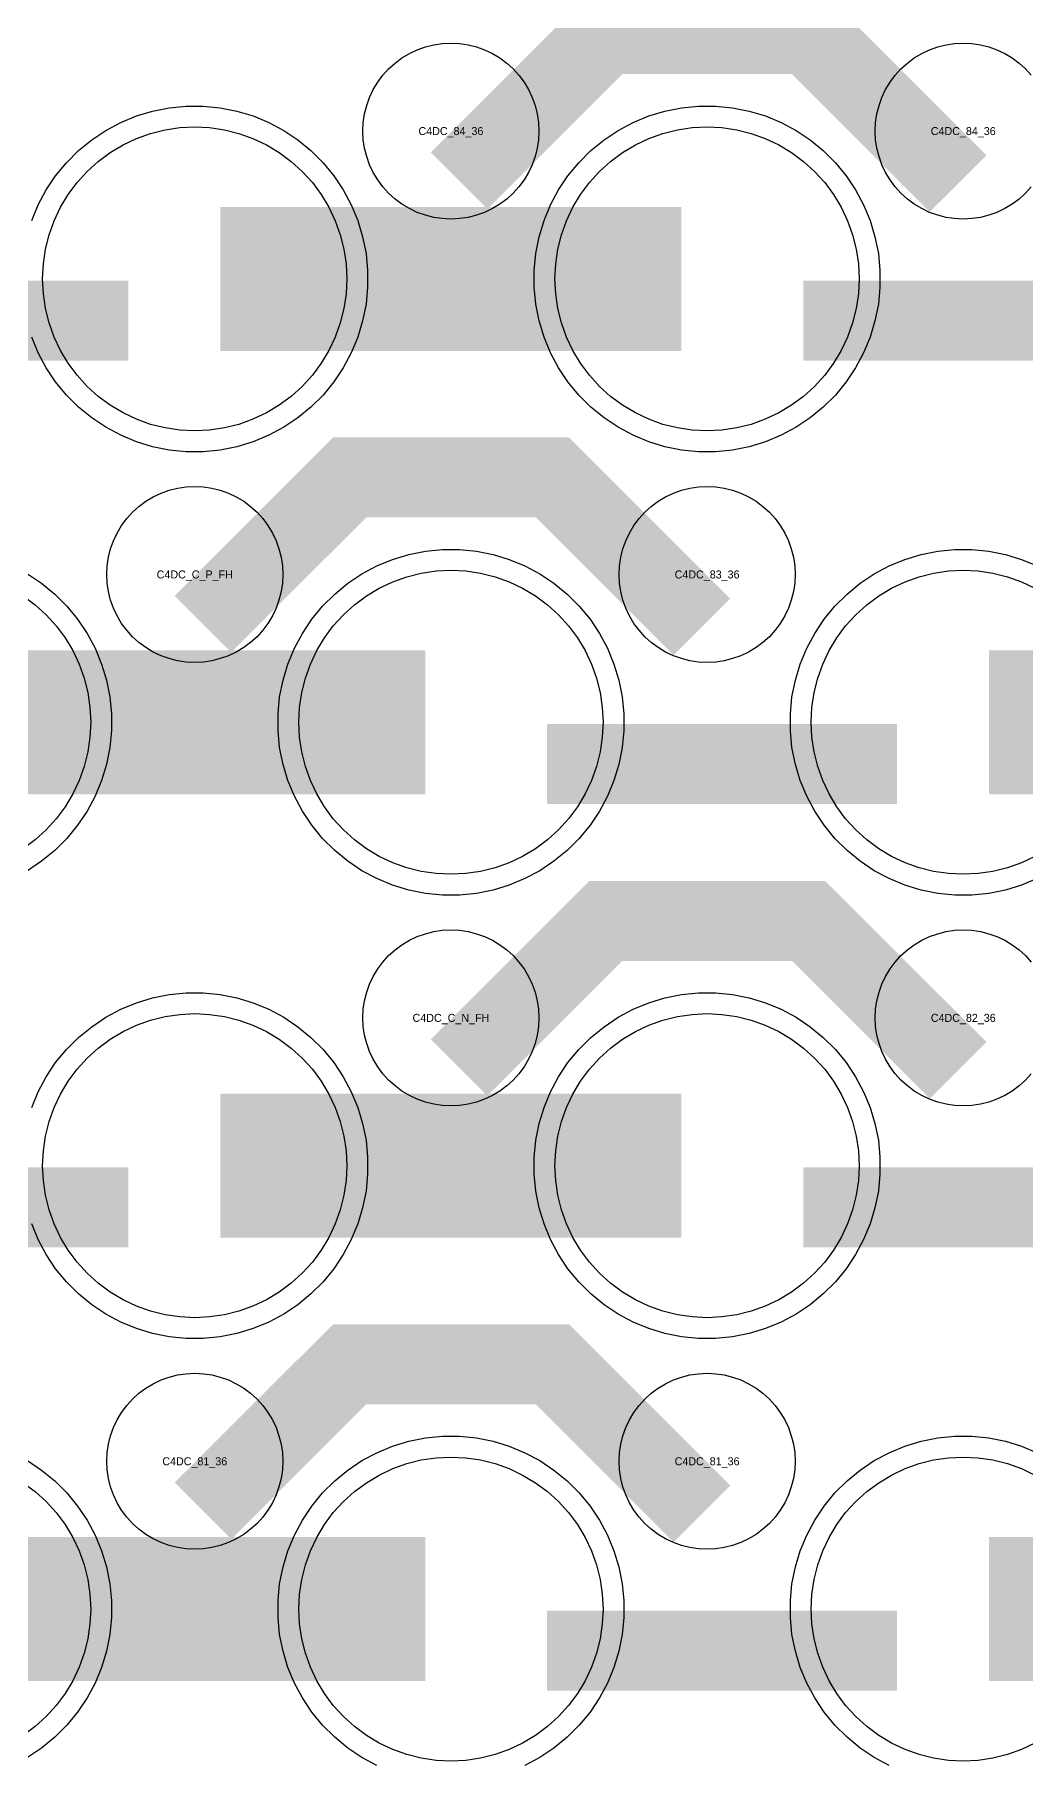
# Model space of a CAD drawing. Extents: x -11880 to 11880, y -14992 to 14992.
# Drawn here: x -530 to -220, y -3664 to -3124 of the extents above; entities that cross this region are included whole.
import ezdxf
from ezdxf.enums import TextEntityAlignment as Align

# ---------------------------------------------------------------- set-up
doc = ezdxf.new("R2010")
doc.units = 0
doc.header["$MEASUREMENT"] = 0
for name, color, linetype in [('GDS_775_DT_237', 138, 'CONTINUOUS'), ('RDL1_FS', 34, 'CONTINUOUS'), ('RDL_BS', 160, 'CONTINUOUS')]:
    doc.layers.add(name, color=color, linetype=linetype)

msp = doc.modelspace()

# ---------------------------------------------------------------- linework, layer by layer
at = {"layer": 'RDL1_FS'}
for points in [[(-480, -3247.694), (-484.657, -3247.465), (-489.268, -3246.781), (-493.791, -3245.649), (-498.181, -3244.077), (-502.395, -3242.085), (-506.395, -3239.687), (-510.14, -3236.909), (-513.594, -3233.779), (-516.724, -3230.325), (-519.502, -3226.58), (-521.9, -3222.58), (-523.892, -3218.366), (-525.464, -3213.976), (-526.596, -3209.453), (-527.28, -3204.842), (-527.509, -3200.185), (-527.28, -3195.528), (-526.596, -3190.917), (-525.464, -3186.394), (-523.892, -3182.004), (-521.9, -3177.79), (-519.502, -3173.79), (-516.724, -3170.045), (-513.594, -3166.591), (-510.14, -3163.461), (-506.395, -3160.683), (-502.395, -3158.285), (-498.181, -3156.293), (-493.791, -3154.721), (-489.268, -3153.589), (-484.657, -3152.905), (-480, -3152.676), (-475.343, -3152.905), (-470.732, -3153.589), (-466.209, -3154.721), (-461.819, -3156.293), (-457.605, -3158.285), (-453.605, -3160.683), (-449.86, -3163.461), (-446.406, -3166.591), (-443.276, -3170.045), (-440.498, -3173.79), (-438.1, -3177.79), (-436.108, -3182.004), (-434.536, -3186.394), (-433.404, -3190.917), (-432.72, -3195.528), (-432.491, -3200.185), (-432.72, -3204.842), (-433.404, -3209.453), (-434.536, -3213.976), (-436.108, -3218.366), (-438.1, -3222.58), (-440.498, -3226.58), (-443.276, -3230.325), (-446.406, -3233.779), (-449.86, -3236.909), (-453.605, -3239.687), (-457.605, -3242.085), (-461.819, -3244.077), (-466.209, -3245.649), (-470.732, -3246.781), (-475.343, -3247.465)], [(-320, -3247.694), (-324.657, -3247.465), (-329.268, -3246.781), (-333.791, -3245.649), (-338.181, -3244.077), (-342.395, -3242.085), (-346.395, -3239.687), (-350.14, -3236.909), (-353.594, -3233.779), (-356.724, -3230.325), (-359.502, -3226.58), (-361.9, -3222.58), (-363.892, -3218.366), (-365.464, -3213.976), (-366.596, -3209.453), (-367.28, -3204.842), (-367.509, -3200.185), (-367.28, -3195.528), (-366.596, -3190.917), (-365.464, -3186.394), (-363.892, -3182.004), (-361.9, -3177.79), (-359.502, -3173.79), (-356.724, -3170.045), (-353.594, -3166.591), (-350.14, -3163.461), (-346.395, -3160.683), (-342.395, -3158.285), (-338.181, -3156.293), (-333.791, -3154.721), (-329.268, -3153.589), (-324.657, -3152.905), (-320, -3152.676), (-315.343, -3152.905), (-310.732, -3153.589), (-306.209, -3154.721), (-301.819, -3156.293), (-297.605, -3158.285), (-293.605, -3160.683), (-289.86, -3163.461), (-286.406, -3166.591), (-283.276, -3170.045), (-280.498, -3173.79), (-278.1, -3177.79), (-276.108, -3182.004), (-274.536, -3186.394), (-273.404, -3190.917), (-272.72, -3195.528), (-272.491, -3200.185), (-272.72, -3204.842), (-273.404, -3209.453), (-274.536, -3213.976), (-276.108, -3218.366), (-278.1, -3222.58), (-280.498, -3226.58), (-283.276, -3230.325), (-286.406, -3233.779), (-289.86, -3236.909), (-293.605, -3239.687), (-297.605, -3242.085), (-301.819, -3244.077), (-306.209, -3245.649), (-310.732, -3246.781), (-315.343, -3247.465)], [(-400, -3386.254), (-404.657, -3386.025), (-409.268, -3385.341), (-413.791, -3384.209), (-418.181, -3382.637), (-422.395, -3380.645), (-426.395, -3378.247), (-430.14, -3375.469), (-433.594, -3372.339), (-436.724, -3368.885), (-439.502, -3365.14), (-441.9, -3361.14), (-443.892, -3356.926), (-445.464, -3352.536), (-446.596, -3348.013), (-447.28, -3343.402), (-447.509, -3338.745), (-447.28, -3334.088), (-446.596, -3329.477), (-445.464, -3324.954), (-443.892, -3320.564), (-441.9, -3316.35), (-439.502, -3312.35), (-436.724, -3308.605), (-433.594, -3305.151), (-430.14, -3302.021), (-426.395, -3299.243), (-422.395, -3296.845), (-418.181, -3294.853), (-413.791, -3293.281), (-409.268, -3292.149), (-404.657, -3291.465), (-400, -3291.236), (-395.343, -3291.465), (-390.732, -3292.149), (-386.209, -3293.281), (-381.819, -3294.853), (-377.605, -3296.845), (-373.605, -3299.243), (-369.86, -3302.021), (-366.406, -3305.151), (-363.276, -3308.605), (-360.498, -3312.35), (-358.1, -3316.35), (-356.108, -3320.564), (-354.536, -3324.954), (-353.404, -3329.477), (-352.72, -3334.088), (-352.491, -3338.745), (-352.72, -3343.402), (-353.404, -3348.013), (-354.536, -3352.536), (-356.108, -3356.926), (-358.1, -3361.14), (-360.498, -3365.14), (-363.276, -3368.885), (-366.406, -3372.339), (-369.86, -3375.469), (-373.605, -3378.247), (-377.605, -3380.645), (-381.819, -3382.637), (-386.209, -3384.209), (-390.732, -3385.341), (-395.343, -3386.025)]]:
    msp.add_lwpolyline(points, close=True, dxfattribs=at)
for points in [[(-471.998, -3200.185, 45, 45, 0), (-399.998, -3200.185, 45, 45, 0)], [(-399.998, -3200.185, 45, 45, 0), (-327.998, -3200.185, 45, 45, 0)], [(-551.998, -3338.745, 45, 45, 0), (-479.998, -3338.745, 45, 45, 0)], [(-479.998, -3338.745, 45, 45, 0), (-407.998, -3338.745, 45, 45, 0)], [(-231.998, -3338.745, 45, 45, 0), (-159.998, -3338.745, 45, 45, 0)]]:
    msp.add_lwpolyline(points, format="xyseb", dxfattribs=at)
for points in [[(-217.605, -3380.645), (-221.819, -3382.637), (-226.209, -3384.209), (-230.732, -3385.341), (-235.343, -3386.025), (-240, -3386.254), (-244.657, -3386.025), (-249.268, -3385.341), (-253.791, -3384.209), (-258.181, -3382.637), (-262.395, -3380.645), (-266.395, -3378.247), (-270.14, -3375.469), (-273.594, -3372.339), (-276.724, -3368.885), (-279.502, -3365.14), (-281.9, -3361.14), (-283.892, -3356.926), (-285.464, -3352.536), (-286.596, -3348.013), (-287.28, -3343.402), (-287.509, -3338.745), (-287.28, -3334.088), (-286.596, -3329.477), (-285.464, -3324.954), (-283.892, -3320.564), (-281.9, -3316.35), (-279.502, -3312.35), (-276.724, -3308.605), (-273.594, -3305.151), (-270.14, -3302.021), (-266.395, -3299.243), (-262.395, -3296.845), (-258.181, -3294.853), (-253.791, -3293.281), (-249.268, -3292.149), (-244.657, -3291.465), (-240, -3291.236), (-235.343, -3291.465), (-230.732, -3292.149), (-226.209, -3293.281), (-221.819, -3294.853), (-217.605, -3296.845)], [(-533.605, -3299.243), (-529.86, -3302.021), (-526.406, -3305.151), (-523.276, -3308.605), (-520.498, -3312.35), (-518.1, -3316.35), (-516.108, -3320.564), (-514.536, -3324.954), (-513.404, -3329.477), (-512.72, -3334.088), (-512.491, -3338.745), (-512.72, -3343.402), (-513.404, -3348.013), (-514.536, -3352.536), (-516.108, -3356.926), (-518.1, -3361.14), (-520.498, -3365.14), (-523.276, -3368.885), (-526.406, -3372.339), (-529.86, -3375.469), (-533.605, -3378.247)]]:
    msp.add_lwpolyline(points, dxfattribs=at)
at = {"layer": 'RDL1_FS', "color": 241, "true_color": 0xf7abae}
for points in [[(-480, -3524.819), (-484.657, -3524.59), (-489.268, -3523.906), (-493.791, -3522.774), (-498.181, -3521.202), (-502.395, -3519.21), (-506.395, -3516.812), (-510.14, -3514.034), (-513.594, -3510.904), (-516.724, -3507.45), (-519.502, -3503.705), (-521.9, -3499.705), (-523.892, -3495.491), (-525.464, -3491.101), (-526.596, -3486.578), (-527.28, -3481.967), (-527.509, -3477.31), (-527.28, -3472.653), (-526.596, -3468.042), (-525.464, -3463.519), (-523.892, -3459.129), (-521.9, -3454.915), (-519.502, -3450.915), (-516.724, -3447.17), (-513.594, -3443.716), (-510.14, -3440.586), (-506.395, -3437.808), (-502.395, -3435.41), (-498.181, -3433.418), (-493.791, -3431.846), (-489.268, -3430.714), (-484.657, -3430.03), (-480, -3429.801), (-475.343, -3430.03), (-470.732, -3430.714), (-466.209, -3431.846), (-461.819, -3433.418), (-457.605, -3435.41), (-453.605, -3437.808), (-449.86, -3440.586), (-446.406, -3443.716), (-443.276, -3447.17), (-440.498, -3450.915), (-438.1, -3454.915), (-436.108, -3459.129), (-434.536, -3463.519), (-433.404, -3468.042), (-432.72, -3472.653), (-432.491, -3477.31), (-432.72, -3481.967), (-433.404, -3486.578), (-434.536, -3491.101), (-436.108, -3495.491), (-438.1, -3499.705), (-440.498, -3503.705), (-443.276, -3507.45), (-446.406, -3510.904), (-449.86, -3514.034), (-453.605, -3516.812), (-457.605, -3519.21), (-461.819, -3521.202), (-466.209, -3522.774), (-470.732, -3523.906), (-475.343, -3524.59)], [(-320, -3524.819), (-324.657, -3524.59), (-329.268, -3523.906), (-333.791, -3522.774), (-338.181, -3521.202), (-342.395, -3519.21), (-346.395, -3516.812), (-350.14, -3514.034), (-353.594, -3510.904), (-356.724, -3507.45), (-359.502, -3503.705), (-361.9, -3499.705), (-363.892, -3495.491), (-365.464, -3491.101), (-366.596, -3486.578), (-367.28, -3481.967), (-367.509, -3477.31), (-367.28, -3472.653), (-366.596, -3468.042), (-365.464, -3463.519), (-363.892, -3459.129), (-361.9, -3454.915), (-359.502, -3450.915), (-356.724, -3447.17), (-353.594, -3443.716), (-350.14, -3440.586), (-346.395, -3437.808), (-342.395, -3435.41), (-338.181, -3433.418), (-333.791, -3431.846), (-329.268, -3430.714), (-324.657, -3430.03), (-320, -3429.801), (-315.343, -3430.03), (-310.732, -3430.714), (-306.209, -3431.846), (-301.819, -3433.418), (-297.605, -3435.41), (-293.605, -3437.808), (-289.86, -3440.586), (-286.406, -3443.716), (-283.276, -3447.17), (-280.498, -3450.915), (-278.1, -3454.915), (-276.108, -3459.129), (-274.536, -3463.519), (-273.404, -3468.042), (-272.72, -3472.653), (-272.491, -3477.31), (-272.72, -3481.967), (-273.404, -3486.578), (-274.536, -3491.101), (-276.108, -3495.491), (-278.1, -3499.705), (-280.498, -3503.705), (-283.276, -3507.45), (-286.406, -3510.904), (-289.86, -3514.034), (-293.605, -3516.812), (-297.605, -3519.21), (-301.819, -3521.202), (-306.209, -3522.774), (-310.732, -3523.906), (-315.343, -3524.59)], [(-400, -3663.384), (-404.657, -3663.155), (-409.268, -3662.471), (-413.791, -3661.339), (-418.181, -3659.767), (-422.395, -3657.775), (-426.395, -3655.377), (-430.14, -3652.599), (-433.594, -3649.469), (-436.724, -3646.015), (-439.502, -3642.27), (-441.9, -3638.27), (-443.892, -3634.056), (-445.464, -3629.666), (-446.596, -3625.143), (-447.28, -3620.532), (-447.509, -3615.875), (-447.28, -3611.218), (-446.596, -3606.607), (-445.464, -3602.084), (-443.892, -3597.694), (-441.9, -3593.48), (-439.502, -3589.48), (-436.724, -3585.735), (-433.594, -3582.281), (-430.14, -3579.151), (-426.395, -3576.373), (-422.395, -3573.975), (-418.181, -3571.983), (-413.791, -3570.411), (-409.268, -3569.279), (-404.657, -3568.595), (-400, -3568.366), (-395.343, -3568.595), (-390.732, -3569.279), (-386.209, -3570.411), (-381.819, -3571.983), (-377.605, -3573.975), (-373.605, -3576.373), (-369.86, -3579.151), (-366.406, -3582.281), (-363.276, -3585.735), (-360.498, -3589.48), (-358.1, -3593.48), (-356.108, -3597.694), (-354.536, -3602.084), (-353.404, -3606.607), (-352.72, -3611.218), (-352.491, -3615.875), (-352.72, -3620.532), (-353.404, -3625.143), (-354.536, -3629.666), (-356.108, -3634.056), (-358.1, -3638.27), (-360.498, -3642.27), (-363.276, -3646.015), (-366.406, -3649.469), (-369.86, -3652.599), (-373.605, -3655.377), (-377.605, -3657.775), (-381.819, -3659.767), (-386.209, -3661.339), (-390.732, -3662.471), (-395.343, -3663.155)]]:
    msp.add_lwpolyline(points, close=True, dxfattribs=at)
for points in [[(-471.998, -3477.31, 45, 45, 0), (-399.998, -3477.31, 45, 45, 0)], [(-399.998, -3477.31, 45, 45, 0), (-327.998, -3477.31, 45, 45, 0)], [(-551.998, -3615.875, 45, 45, 0), (-479.998, -3615.875, 45, 45, 0)], [(-479.998, -3615.875, 45, 45, 0), (-407.998, -3615.875, 45, 45, 0)], [(-231.998, -3615.875, 45, 45, 0), (-159.998, -3615.875, 45, 45, 0)]]:
    msp.add_lwpolyline(points, format="xyseb", dxfattribs=at)
for points in [[(-217.605, -3657.775), (-221.819, -3659.767), (-226.209, -3661.339), (-230.732, -3662.471), (-235.343, -3663.155), (-240, -3663.384), (-244.657, -3663.155), (-249.268, -3662.471), (-253.791, -3661.339), (-258.181, -3659.767), (-262.395, -3657.775), (-266.395, -3655.377), (-270.14, -3652.599), (-273.594, -3649.469), (-276.724, -3646.015), (-279.502, -3642.27), (-281.9, -3638.27), (-283.892, -3634.056), (-285.464, -3629.666), (-286.596, -3625.143), (-287.28, -3620.532), (-287.509, -3615.875), (-287.28, -3611.218), (-286.596, -3606.607), (-285.464, -3602.084), (-283.892, -3597.694), (-281.9, -3593.48), (-279.502, -3589.48), (-276.724, -3585.735), (-273.594, -3582.281), (-270.14, -3579.151), (-266.395, -3576.373), (-262.395, -3573.975), (-258.181, -3571.983), (-253.791, -3570.411), (-249.268, -3569.279), (-244.657, -3568.595), (-240, -3568.366), (-235.343, -3568.595), (-230.732, -3569.279), (-226.209, -3570.411), (-221.819, -3571.983), (-217.605, -3573.975)], [(-533.605, -3576.373), (-529.86, -3579.151), (-526.406, -3582.281), (-523.276, -3585.735), (-520.498, -3589.48), (-518.1, -3593.48), (-516.108, -3597.694), (-514.536, -3602.084), (-513.404, -3606.607), (-512.72, -3611.218), (-512.491, -3615.875), (-512.72, -3620.532), (-513.404, -3625.143), (-514.536, -3629.666), (-516.108, -3634.056), (-518.1, -3638.27), (-520.498, -3642.27), (-523.276, -3646.015), (-526.406, -3649.469), (-529.86, -3652.599), (-533.605, -3655.377)]]:
    msp.add_lwpolyline(points, dxfattribs=at)
at = {"layer": 'RDL_BS'}
for points in [[(-397.438, -3169.499, 25, 25, 0), (-351.623, -3123.684, 25, 25, 0), (-318.07, -3123.684, 25, 25, 0)], [(-241.599, -3170.398, 25, 25, 0), (-288.313, -3123.684, 25, 25, 0), (-318.071, -3123.684, 25, 25, 0)], [(-609.984, -3213.198, 25, 25, 0), (-500.719, -3213.198, 25, 25, 0)], [(-289.984, -3213.198, 25, 25, 0), (-180.719, -3213.198, 25, 25, 0)], [(-477.438, -3308.059, 25, 25, 0), (-431.623, -3262.244, 25, 25, 0), (-398.07, -3262.244, 25, 25, 0)], [(-321.599, -3308.958, 25, 25, 0), (-368.313, -3262.244, 25, 25, 0), (-398.071, -3262.244, 25, 25, 0)], [(-369.984, -3351.758, 25, 25, 0), (-260.719, -3351.758, 25, 25, 0)], [(-397.438, -3446.624, 25, 25, 0), (-351.623, -3400.809, 25, 25, 0), (-318.07, -3400.809, 25, 25, 0)], [(-241.599, -3447.523, 25, 25, 0), (-288.313, -3400.809, 25, 25, 0), (-318.071, -3400.809, 25, 25, 0)], [(-477.438, -3585.189, 25, 25, 0), (-431.623, -3539.374, 25, 25, 0), (-398.07, -3539.374, 25, 25, 0)], [(-321.599, -3586.088, 25, 25, 0), (-368.313, -3539.374, 25, 25, 0), (-398.071, -3539.374, 25, 25, 0)]]:
    msp.add_lwpolyline(points, format="xyseb", dxfattribs=at)
for points in [[(-400, -3181.491), (-402.693, -3181.359), (-405.365, -3180.963), (-407.984, -3180.306), (-410.519, -3179.399), (-412.956, -3178.247), (-415.28, -3176.854), (-417.443, -3175.251), (-419.442, -3173.439), (-421.254, -3171.44), (-422.857, -3169.277), (-424.25, -3166.953), (-425.402, -3164.516), (-426.309, -3161.981), (-426.966, -3159.362), (-427.362, -3156.69), (-427.494, -3153.997), (-427.362, -3151.304), (-426.966, -3148.632), (-426.309, -3146.013), (-425.402, -3143.478), (-424.25, -3141.041), (-422.857, -3138.717), (-421.254, -3136.554), (-419.442, -3134.555), (-417.443, -3132.743), (-415.28, -3131.14), (-412.956, -3129.747), (-410.519, -3128.595), (-407.984, -3127.688), (-405.365, -3127.031), (-402.693, -3126.635), (-400, -3126.503), (-397.307, -3126.635), (-394.635, -3127.031), (-392.016, -3127.688), (-389.481, -3128.595), (-387.044, -3129.747), (-384.72, -3131.14), (-382.557, -3132.743), (-380.558, -3134.555), (-378.746, -3136.554), (-377.143, -3138.717), (-375.75, -3141.041), (-374.598, -3143.478), (-373.691, -3146.013), (-373.034, -3148.632), (-372.638, -3151.304), (-372.506, -3153.997), (-372.638, -3156.69), (-373.034, -3159.362), (-373.691, -3161.981), (-374.598, -3164.516), (-375.75, -3166.953), (-377.143, -3169.277), (-378.746, -3171.44), (-380.558, -3173.439), (-382.557, -3175.251), (-384.72, -3176.854), (-387.044, -3178.247), (-389.481, -3179.399), (-392.016, -3180.306), (-394.635, -3180.963), (-397.307, -3181.359)], [(-322.644, -3254.185), (-327.938, -3253.668), (-333.165, -3252.622), (-338.205, -3251.091), (-343.115, -3249.06), (-347.777, -3246.568), (-352.191, -3243.621), (-356.292, -3240.259), (-360.074, -3236.477), (-363.436, -3232.376), (-366.383, -3227.962), (-368.875, -3223.3), (-370.906, -3218.39), (-372.437, -3213.35), (-373.483, -3208.123), (-374, -3202.829), (-374, -3197.541), (-373.483, -3192.247), (-372.437, -3187.02), (-370.906, -3181.98), (-368.875, -3177.07), (-366.383, -3172.408), (-363.436, -3167.994), (-360.074, -3163.893), (-356.292, -3160.111), (-352.191, -3156.749), (-347.777, -3153.802), (-343.115, -3151.31), (-338.205, -3149.279), (-333.165, -3147.748), (-327.938, -3146.702), (-322.644, -3146.185), (-317.356, -3146.185), (-312.062, -3146.702), (-306.835, -3147.748), (-301.795, -3149.279), (-296.885, -3151.31), (-292.223, -3153.802), (-287.809, -3156.749), (-283.708, -3160.111), (-279.926, -3163.893), (-276.564, -3167.994), (-273.617, -3172.408), (-271.125, -3177.07), (-269.094, -3181.98), (-267.563, -3187.02), (-266.517, -3192.247), (-266, -3197.541), (-266, -3202.829), (-266.517, -3208.123), (-267.563, -3213.35), (-269.094, -3218.39), (-271.125, -3223.3), (-273.617, -3227.962), (-276.564, -3232.376), (-279.926, -3236.477), (-283.708, -3240.259), (-287.809, -3243.621), (-292.223, -3246.568), (-296.885, -3249.06), (-301.795, -3251.091), (-306.835, -3252.622), (-312.062, -3253.668), (-317.356, -3254.185)], [(-480, -3320.051), (-482.693, -3319.919), (-485.365, -3319.523), (-487.984, -3318.866), (-490.519, -3317.959), (-492.956, -3316.807), (-495.28, -3315.414), (-497.443, -3313.811), (-499.442, -3311.999), (-501.254, -3310), (-502.857, -3307.837), (-504.25, -3305.513), (-505.402, -3303.076), (-506.309, -3300.541), (-506.966, -3297.922), (-507.362, -3295.25), (-507.494, -3292.557), (-507.362, -3289.864), (-506.966, -3287.192), (-506.309, -3284.573), (-505.402, -3282.038), (-504.25, -3279.601), (-502.857, -3277.277), (-501.254, -3275.114), (-499.442, -3273.115), (-497.443, -3271.303), (-495.28, -3269.7), (-492.956, -3268.307), (-490.519, -3267.155), (-487.984, -3266.248), (-485.365, -3265.591), (-482.693, -3265.195), (-480, -3265.063), (-477.307, -3265.195), (-474.635, -3265.591), (-472.016, -3266.248), (-469.481, -3267.155), (-467.044, -3268.307), (-464.72, -3269.7), (-462.557, -3271.303), (-460.558, -3273.115), (-458.746, -3275.114), (-457.143, -3277.277), (-455.75, -3279.601), (-454.598, -3282.038), (-453.691, -3284.573), (-453.034, -3287.192), (-452.638, -3289.864), (-452.506, -3292.557), (-452.638, -3295.25), (-453.034, -3297.922), (-453.691, -3300.541), (-454.598, -3303.076), (-455.75, -3305.513), (-457.143, -3307.837), (-458.746, -3310), (-460.558, -3311.999), (-462.557, -3313.811), (-464.72, -3315.414), (-467.044, -3316.807), (-469.481, -3317.959), (-472.016, -3318.866), (-474.635, -3319.523), (-477.307, -3319.919)], [(-320, -3320.051), (-322.693, -3319.919), (-325.365, -3319.523), (-327.984, -3318.866), (-330.519, -3317.959), (-332.956, -3316.807), (-335.28, -3315.414), (-337.443, -3313.811), (-339.442, -3311.999), (-341.254, -3310), (-342.857, -3307.837), (-344.25, -3305.513), (-345.402, -3303.076), (-346.309, -3300.541), (-346.966, -3297.922), (-347.362, -3295.25), (-347.494, -3292.557), (-347.362, -3289.864), (-346.966, -3287.192), (-346.309, -3284.573), (-345.402, -3282.038), (-344.25, -3279.601), (-342.857, -3277.277), (-341.254, -3275.114), (-339.442, -3273.115), (-337.443, -3271.303), (-335.28, -3269.7), (-332.956, -3268.307), (-330.519, -3267.155), (-327.984, -3266.248), (-325.365, -3265.591), (-322.693, -3265.195), (-320, -3265.063), (-317.307, -3265.195), (-314.635, -3265.591), (-312.016, -3266.248), (-309.481, -3267.155), (-307.044, -3268.307), (-304.72, -3269.7), (-302.557, -3271.303), (-300.558, -3273.115), (-298.746, -3275.114), (-297.143, -3277.277), (-295.75, -3279.601), (-294.598, -3282.038), (-293.691, -3284.573), (-293.034, -3287.192), (-292.638, -3289.864), (-292.506, -3292.557), (-292.638, -3295.25), (-293.034, -3297.922), (-293.691, -3300.541), (-294.598, -3303.076), (-295.75, -3305.513), (-297.143, -3307.837), (-298.746, -3310), (-300.558, -3311.999), (-302.557, -3313.811), (-304.72, -3315.414), (-307.044, -3316.807), (-309.481, -3317.959), (-312.016, -3318.866), (-314.635, -3319.523), (-317.307, -3319.919)], [(-402.644, -3392.745), (-407.938, -3392.228), (-413.165, -3391.182), (-418.205, -3389.651), (-423.115, -3387.62), (-427.777, -3385.128), (-432.191, -3382.181), (-436.292, -3378.819), (-440.074, -3375.037), (-443.436, -3370.936), (-446.383, -3366.522), (-448.875, -3361.86), (-450.906, -3356.95), (-452.437, -3351.91), (-453.483, -3346.683), (-454, -3341.389), (-454, -3336.101), (-453.483, -3330.807), (-452.437, -3325.58), (-450.906, -3320.54), (-448.875, -3315.63), (-446.383, -3310.968), (-443.436, -3306.554), (-440.074, -3302.453), (-436.292, -3298.671), (-432.191, -3295.309), (-427.777, -3292.362), (-423.115, -3289.87), (-418.205, -3287.839), (-413.165, -3286.308), (-407.938, -3285.262), (-402.644, -3284.745), (-397.356, -3284.745), (-392.062, -3285.262), (-386.835, -3286.308), (-381.795, -3287.839), (-376.885, -3289.87), (-372.223, -3292.362), (-367.809, -3295.309), (-363.708, -3298.671), (-359.926, -3302.453), (-356.564, -3306.554), (-353.617, -3310.968), (-351.125, -3315.63), (-349.094, -3320.54), (-347.563, -3325.58), (-346.517, -3330.807), (-346, -3336.101), (-346, -3341.389), (-346.517, -3346.683), (-347.563, -3351.91), (-349.094, -3356.95), (-351.125, -3361.86), (-353.617, -3366.522), (-356.564, -3370.936), (-359.926, -3375.037), (-363.708, -3378.819), (-367.809, -3382.181), (-372.223, -3385.128), (-376.885, -3387.62), (-381.795, -3389.651), (-386.835, -3391.182), (-392.062, -3392.228), (-397.356, -3392.745)], [(-400, -3458.616), (-402.693, -3458.484), (-405.365, -3458.088), (-407.984, -3457.431), (-410.519, -3456.524), (-412.956, -3455.372), (-415.28, -3453.979), (-417.443, -3452.376), (-419.442, -3450.564), (-421.254, -3448.565), (-422.857, -3446.402), (-424.25, -3444.078), (-425.402, -3441.641), (-426.309, -3439.106), (-426.966, -3436.487), (-427.362, -3433.815), (-427.494, -3431.122), (-427.362, -3428.429), (-426.966, -3425.757), (-426.309, -3423.138), (-425.402, -3420.603), (-424.25, -3418.166), (-422.857, -3415.842), (-421.254, -3413.679), (-419.442, -3411.68), (-417.443, -3409.868), (-415.28, -3408.265), (-412.956, -3406.872), (-410.519, -3405.72), (-407.984, -3404.813), (-405.365, -3404.156), (-402.693, -3403.76), (-400, -3403.628), (-397.307, -3403.76), (-394.635, -3404.156), (-392.016, -3404.813), (-389.481, -3405.72), (-387.044, -3406.872), (-384.72, -3408.265), (-382.557, -3409.868), (-380.558, -3411.68), (-378.746, -3413.679), (-377.143, -3415.842), (-375.75, -3418.166), (-374.598, -3420.603), (-373.691, -3423.138), (-373.034, -3425.757), (-372.638, -3428.429), (-372.506, -3431.122), (-372.638, -3433.815), (-373.034, -3436.487), (-373.691, -3439.106), (-374.598, -3441.641), (-375.75, -3444.078), (-377.143, -3446.402), (-378.746, -3448.565), (-380.558, -3450.564), (-382.557, -3452.376), (-384.72, -3453.979), (-387.044, -3455.372), (-389.481, -3456.524), (-392.016, -3457.431), (-394.635, -3458.088), (-397.307, -3458.484)], [(-480, -3597.181), (-482.693, -3597.049), (-485.365, -3596.653), (-487.984, -3595.996), (-490.519, -3595.089), (-492.956, -3593.937), (-495.28, -3592.544), (-497.443, -3590.941), (-499.442, -3589.129), (-501.254, -3587.13), (-502.857, -3584.967), (-504.25, -3582.643), (-505.402, -3580.206), (-506.309, -3577.671), (-506.966, -3575.052), (-507.362, -3572.38), (-507.494, -3569.687), (-507.362, -3566.994), (-506.966, -3564.322), (-506.309, -3561.703), (-505.402, -3559.168), (-504.25, -3556.731), (-502.857, -3554.407), (-501.254, -3552.244), (-499.442, -3550.245), (-497.443, -3548.433), (-495.28, -3546.83), (-492.956, -3545.437), (-490.519, -3544.285), (-487.984, -3543.378), (-485.365, -3542.721), (-482.693, -3542.325), (-480, -3542.193), (-477.307, -3542.325), (-474.635, -3542.721), (-472.016, -3543.378), (-469.481, -3544.285), (-467.044, -3545.437), (-464.72, -3546.83), (-462.557, -3548.433), (-460.558, -3550.245), (-458.746, -3552.244), (-457.143, -3554.407), (-455.75, -3556.731), (-454.598, -3559.168), (-453.691, -3561.703), (-453.034, -3564.322), (-452.638, -3566.994), (-452.506, -3569.687), (-452.638, -3572.38), (-453.034, -3575.052), (-453.691, -3577.671), (-454.598, -3580.206), (-455.75, -3582.643), (-457.143, -3584.967), (-458.746, -3587.13), (-460.558, -3589.129), (-462.557, -3590.941), (-464.72, -3592.544), (-467.044, -3593.937), (-469.481, -3595.089), (-472.016, -3595.996), (-474.635, -3596.653), (-477.307, -3597.049)], [(-320, -3597.181), (-322.693, -3597.049), (-325.365, -3596.653), (-327.984, -3595.996), (-330.519, -3595.089), (-332.956, -3593.937), (-335.28, -3592.544), (-337.443, -3590.941), (-339.442, -3589.129), (-341.254, -3587.13), (-342.857, -3584.967), (-344.25, -3582.643), (-345.402, -3580.206), (-346.309, -3577.671), (-346.966, -3575.052), (-347.362, -3572.38), (-347.494, -3569.687), (-347.362, -3566.994), (-346.966, -3564.322), (-346.309, -3561.703), (-345.402, -3559.168), (-344.25, -3556.731), (-342.857, -3554.407), (-341.254, -3552.244), (-339.442, -3550.245), (-337.443, -3548.433), (-335.28, -3546.83), (-332.956, -3545.437), (-330.519, -3544.285), (-327.984, -3543.378), (-325.365, -3542.721), (-322.693, -3542.325), (-320, -3542.193), (-317.307, -3542.325), (-314.635, -3542.721), (-312.016, -3543.378), (-309.481, -3544.285), (-307.044, -3545.437), (-304.72, -3546.83), (-302.557, -3548.433), (-300.558, -3550.245), (-298.746, -3552.244), (-297.143, -3554.407), (-295.75, -3556.731), (-294.598, -3559.168), (-293.691, -3561.703), (-293.034, -3564.322), (-292.638, -3566.994), (-292.506, -3569.687), (-292.638, -3572.38), (-293.034, -3575.052), (-293.691, -3577.671), (-294.598, -3580.206), (-295.75, -3582.643), (-297.143, -3584.967), (-298.746, -3587.13), (-300.558, -3589.129), (-302.557, -3590.941), (-304.72, -3592.544), (-307.044, -3593.937), (-309.481, -3595.089), (-312.016, -3595.996), (-314.635, -3596.653), (-317.307, -3597.049)]]:
    msp.add_lwpolyline(points, close=True, dxfattribs=at)
for points in [[(-218.746, -3171.44), (-220.558, -3173.439), (-222.557, -3175.251), (-224.72, -3176.854), (-227.044, -3178.247), (-229.481, -3179.399), (-232.016, -3180.306), (-234.635, -3180.963), (-237.307, -3181.359), (-240, -3181.491), (-242.693, -3181.359), (-245.365, -3180.963), (-247.984, -3180.306), (-250.519, -3179.399), (-252.956, -3178.247), (-255.28, -3176.854), (-257.443, -3175.251), (-259.442, -3173.439), (-261.254, -3171.44), (-262.857, -3169.277), (-264.25, -3166.953), (-265.402, -3164.516), (-266.309, -3161.981), (-266.966, -3159.362), (-267.362, -3156.69), (-267.494, -3153.997), (-267.362, -3151.304), (-266.966, -3148.632), (-266.309, -3146.013), (-265.402, -3143.478), (-264.25, -3141.041), (-262.857, -3138.717), (-261.254, -3136.554), (-259.442, -3134.555), (-257.443, -3132.743), (-255.28, -3131.14), (-252.956, -3129.747), (-250.519, -3128.595), (-247.984, -3127.688), (-245.365, -3127.031), (-242.693, -3126.635), (-240, -3126.503), (-237.307, -3126.635), (-234.635, -3127.031), (-232.016, -3127.688), (-229.481, -3128.595), (-227.044, -3129.747), (-224.72, -3131.14), (-222.557, -3132.743), (-220.558, -3134.555), (-218.746, -3136.554)], [(-530.906, -3181.98), (-528.875, -3177.07), (-526.383, -3172.408), (-523.436, -3167.994), (-520.074, -3163.893), (-516.292, -3160.111), (-512.191, -3156.749), (-507.777, -3153.802), (-503.115, -3151.31), (-498.205, -3149.279), (-493.165, -3147.748), (-487.938, -3146.702), (-482.644, -3146.185), (-477.356, -3146.185), (-472.062, -3146.702), (-466.835, -3147.748), (-461.795, -3149.279), (-456.885, -3151.31), (-452.223, -3153.802), (-447.809, -3156.749), (-443.708, -3160.111), (-439.926, -3163.893), (-436.564, -3167.994), (-433.617, -3172.408), (-431.125, -3177.07), (-429.094, -3181.98), (-427.563, -3187.02), (-426.517, -3192.247), (-426, -3197.541), (-426, -3202.829), (-426.517, -3208.123), (-427.563, -3213.35), (-429.094, -3218.39), (-431.125, -3223.3), (-433.617, -3227.962), (-436.564, -3232.376), (-439.926, -3236.477), (-443.708, -3240.259), (-447.809, -3243.621), (-452.223, -3246.568), (-456.885, -3249.06), (-461.795, -3251.091), (-466.835, -3252.622), (-472.062, -3253.668), (-477.356, -3254.185), (-482.644, -3254.185), (-487.938, -3253.668), (-493.165, -3252.622), (-498.205, -3251.091), (-503.115, -3249.06), (-507.777, -3246.568), (-512.191, -3243.621), (-516.292, -3240.259), (-520.074, -3236.477), (-523.436, -3232.376), (-526.383, -3227.962), (-528.875, -3223.3), (-530.906, -3218.39)], [(-216.885, -3387.62), (-221.795, -3389.651), (-226.835, -3391.182), (-232.062, -3392.228), (-237.356, -3392.745), (-242.644, -3392.745), (-247.938, -3392.228), (-253.165, -3391.182), (-258.205, -3389.651), (-263.115, -3387.62), (-267.777, -3385.128), (-272.191, -3382.181), (-276.292, -3378.819), (-280.074, -3375.037), (-283.436, -3370.936), (-286.383, -3366.522), (-288.875, -3361.86), (-290.906, -3356.95), (-292.437, -3351.91), (-293.483, -3346.683), (-294, -3341.389), (-294, -3336.101), (-293.483, -3330.807), (-292.437, -3325.58), (-290.906, -3320.54), (-288.875, -3315.63), (-286.383, -3310.968), (-283.436, -3306.554), (-280.074, -3302.453), (-276.292, -3298.671), (-272.191, -3295.309), (-267.777, -3292.362), (-263.115, -3289.87), (-258.205, -3287.839), (-253.165, -3286.308), (-247.938, -3285.262), (-242.644, -3284.745), (-237.356, -3284.745), (-232.062, -3285.262), (-226.835, -3286.308), (-221.795, -3287.839), (-216.885, -3289.87)], [(-532.223, -3292.362), (-527.809, -3295.309), (-523.708, -3298.671), (-519.926, -3302.453), (-516.564, -3306.554), (-513.617, -3310.968), (-511.125, -3315.63), (-509.094, -3320.54), (-507.563, -3325.58), (-506.517, -3330.807), (-506, -3336.101), (-506, -3341.389), (-506.517, -3346.683), (-507.563, -3351.91), (-509.094, -3356.95), (-511.125, -3361.86), (-513.617, -3366.522), (-516.564, -3370.936), (-519.926, -3375.037), (-523.708, -3378.819), (-527.809, -3382.181), (-532.223, -3385.128)], [(-218.746, -3448.565), (-220.558, -3450.564), (-222.557, -3452.376), (-224.72, -3453.979), (-227.044, -3455.372), (-229.481, -3456.524), (-232.016, -3457.431), (-234.635, -3458.088), (-237.307, -3458.484), (-240, -3458.616), (-242.693, -3458.484), (-245.365, -3458.088), (-247.984, -3457.431), (-250.519, -3456.524), (-252.956, -3455.372), (-255.28, -3453.979), (-257.443, -3452.376), (-259.442, -3450.564), (-261.254, -3448.565), (-262.857, -3446.402), (-264.25, -3444.078), (-265.402, -3441.641), (-266.309, -3439.106), (-266.966, -3436.487), (-267.362, -3433.815), (-267.494, -3431.122), (-267.362, -3428.429), (-266.966, -3425.757), (-266.309, -3423.138), (-265.402, -3420.603), (-264.25, -3418.166), (-262.857, -3415.842), (-261.254, -3413.679), (-259.442, -3411.68), (-257.443, -3409.868), (-255.28, -3408.265), (-252.956, -3406.872), (-250.519, -3405.72), (-247.984, -3404.813), (-245.365, -3404.156), (-242.693, -3403.76), (-240, -3403.628), (-237.307, -3403.76), (-234.635, -3404.156), (-232.016, -3404.813), (-229.481, -3405.72), (-227.044, -3406.872), (-224.72, -3408.265), (-222.557, -3409.868), (-220.558, -3411.68), (-218.746, -3413.679)]]:
    msp.add_lwpolyline(points, dxfattribs=at)
at = {"layer": 'RDL_BS', "color": 241, "true_color": 0xf7abae}
for points in [[(-530.906, -3459.105), (-528.875, -3454.195), (-526.383, -3449.533), (-523.436, -3445.119), (-520.074, -3441.018), (-516.292, -3437.236), (-512.191, -3433.874), (-507.777, -3430.927), (-503.115, -3428.435), (-498.205, -3426.404), (-493.165, -3424.873), (-487.938, -3423.827), (-482.644, -3423.31), (-477.356, -3423.31), (-472.062, -3423.827), (-466.835, -3424.873), (-461.795, -3426.404), (-456.885, -3428.435), (-452.223, -3430.927), (-447.809, -3433.874), (-443.708, -3437.236), (-439.926, -3441.018), (-436.564, -3445.119), (-433.617, -3449.533), (-431.125, -3454.195), (-429.094, -3459.105), (-427.563, -3464.145), (-426.517, -3469.372), (-426, -3474.666), (-426, -3479.954), (-426.517, -3485.248), (-427.563, -3490.475), (-429.094, -3495.515), (-431.125, -3500.425), (-433.617, -3505.087), (-436.564, -3509.501), (-439.926, -3513.602), (-443.708, -3517.384), (-447.809, -3520.746), (-452.223, -3523.693), (-456.885, -3526.185), (-461.795, -3528.216), (-466.835, -3529.747), (-472.062, -3530.793), (-477.356, -3531.31), (-482.644, -3531.31), (-487.938, -3530.793), (-493.165, -3529.747), (-498.205, -3528.216), (-503.115, -3526.185), (-507.777, -3523.693), (-512.191, -3520.746), (-516.292, -3517.384), (-520.074, -3513.602), (-523.436, -3509.501), (-526.383, -3505.087), (-528.875, -3500.425), (-530.906, -3495.515)], [(-423.115, -3664.75), (-427.777, -3662.258), (-432.191, -3659.311), (-436.292, -3655.949), (-440.074, -3652.167), (-443.436, -3648.066), (-446.383, -3643.652), (-448.875, -3638.99), (-450.906, -3634.08), (-452.437, -3629.04), (-453.483, -3623.813), (-454, -3618.519), (-454, -3613.231), (-453.483, -3607.937), (-452.437, -3602.71), (-450.906, -3597.67), (-448.875, -3592.76), (-446.383, -3588.098), (-443.436, -3583.684), (-440.074, -3579.583), (-436.292, -3575.801), (-432.191, -3572.439), (-427.777, -3569.492), (-423.115, -3567), (-418.205, -3564.969), (-413.165, -3563.438), (-407.938, -3562.392), (-402.644, -3561.875), (-397.356, -3561.875), (-392.062, -3562.392), (-386.835, -3563.438), (-381.795, -3564.969), (-376.885, -3567), (-372.223, -3569.492), (-367.809, -3572.439), (-363.708, -3575.801), (-359.926, -3579.583), (-356.564, -3583.684), (-353.617, -3588.098), (-351.125, -3592.76), (-349.094, -3597.67), (-347.563, -3602.71), (-346.517, -3607.937), (-346, -3613.231), (-346, -3618.519), (-346.517, -3623.813), (-347.563, -3629.04), (-349.094, -3634.08), (-351.125, -3638.99), (-353.617, -3643.652), (-356.564, -3648.066), (-359.926, -3652.167), (-363.708, -3655.949), (-367.809, -3659.311), (-372.223, -3662.258), (-376.885, -3664.75)], [(-263.115, -3664.75), (-267.777, -3662.258), (-272.191, -3659.311), (-276.292, -3655.949), (-280.074, -3652.167), (-283.436, -3648.066), (-286.383, -3643.652), (-288.875, -3638.99), (-290.906, -3634.08), (-292.437, -3629.04), (-293.483, -3623.813), (-294, -3618.519), (-294, -3613.231), (-293.483, -3607.937), (-292.437, -3602.71), (-290.906, -3597.67), (-288.875, -3592.76), (-286.383, -3588.098), (-283.436, -3583.684), (-280.074, -3579.583), (-276.292, -3575.801), (-272.191, -3572.439), (-267.777, -3569.492), (-263.115, -3567), (-258.205, -3564.969), (-253.165, -3563.438), (-247.938, -3562.392), (-242.644, -3561.875), (-237.356, -3561.875), (-232.062, -3562.392), (-226.835, -3563.438), (-221.795, -3564.969), (-216.885, -3567)], [(-532.223, -3569.492), (-527.809, -3572.439), (-523.708, -3575.801), (-519.926, -3579.583), (-516.564, -3583.684), (-513.617, -3588.098), (-511.125, -3592.76), (-509.094, -3597.67), (-507.563, -3602.71), (-506.517, -3607.937), (-506, -3613.231), (-506, -3618.519), (-506.517, -3623.813), (-507.563, -3629.04), (-509.094, -3634.08), (-511.125, -3638.99), (-513.617, -3643.652), (-516.564, -3648.066), (-519.926, -3652.167), (-523.708, -3655.949), (-527.809, -3659.311), (-532.223, -3662.258)]]:
    msp.add_lwpolyline(points, dxfattribs=at)
msp.add_lwpolyline([(-322.644, -3531.31), (-327.938, -3530.793), (-333.165, -3529.747), (-338.205, -3528.216), (-343.115, -3526.185), (-347.777, -3523.693), (-352.191, -3520.746), (-356.292, -3517.384), (-360.074, -3513.602), (-363.436, -3509.501), (-366.383, -3505.087), (-368.875, -3500.425), (-370.906, -3495.515), (-372.437, -3490.475), (-373.483, -3485.248), (-374, -3479.954), (-374, -3474.666), (-373.483, -3469.372), (-372.437, -3464.145), (-370.906, -3459.105), (-368.875, -3454.195), (-366.383, -3449.533), (-363.436, -3445.119), (-360.074, -3441.018), (-356.292, -3437.236), (-352.191, -3433.874), (-347.777, -3430.927), (-343.115, -3428.435), (-338.205, -3426.404), (-333.165, -3424.873), (-327.938, -3423.827), (-322.644, -3423.31), (-317.356, -3423.31), (-312.062, -3423.827), (-306.835, -3424.873), (-301.795, -3426.404), (-296.885, -3428.435), (-292.223, -3430.927), (-287.809, -3433.874), (-283.708, -3437.236), (-279.926, -3441.018), (-276.564, -3445.119), (-273.617, -3449.533), (-271.125, -3454.195), (-269.094, -3459.105), (-267.563, -3464.145), (-266.517, -3469.372), (-266, -3474.666), (-266, -3479.954), (-266.517, -3485.248), (-267.563, -3490.475), (-269.094, -3495.515), (-271.125, -3500.425), (-273.617, -3505.087), (-276.564, -3509.501), (-279.926, -3513.602), (-283.708, -3517.384), (-287.809, -3520.746), (-292.223, -3523.693), (-296.885, -3526.185), (-301.795, -3528.216), (-306.835, -3529.747), (-312.062, -3530.793), (-317.356, -3531.31)], close=True, dxfattribs=at)
for points in [[(-609.984, -3490.323, 25, 25, 0), (-500.719, -3490.323, 25, 25, 0)], [(-289.984, -3490.323, 25, 25, 0), (-180.719, -3490.323, 25, 25, 0)], [(-369.984, -3628.888, 25, 25, 0), (-260.719, -3628.888, 25, 25, 0)]]:
    msp.add_lwpolyline(points, format="xyseb", dxfattribs=at)

# ---------------------------------------------------------------- texts
at = {"layer": 'GDS_775_DT_237'}
for s, p in [('C4DC_84_36', (-400, -3153.997)), ('C4DC_84_36', (-400, -3153.997)), ('C4DC_84_36', (-240, -3153.997)), ('C4DC_84_36', (-240, -3153.997)), ('C4DC_C_P_FH', (-480, -3292.557)), ('C4DC_C_P_FH', (-480, -3292.557)), ('C4DC_83_36', (-320, -3292.557)), ('C4DC_83_36', (-320, -3292.557)), ('C4DC_C_N_FH', (-400, -3431.122)), ('C4DC_C_N_FH', (-400, -3431.122)), ('C4DC_82_36', (-240, -3431.122)), ('C4DC_82_36', (-240, -3431.122)), ('C4DC_81_36', (-480, -3569.687)), ('C4DC_81_36', (-480, -3569.687)), ('C4DC_81_36', (-320, -3569.687)), ('C4DC_81_36', (-320, -3569.687))]:
    msp.add_text(s, height=2.5, dxfattribs=at).set_placement(p, align=Align.MIDDLE_CENTER)

doc.saveas('drawing.dxf')
